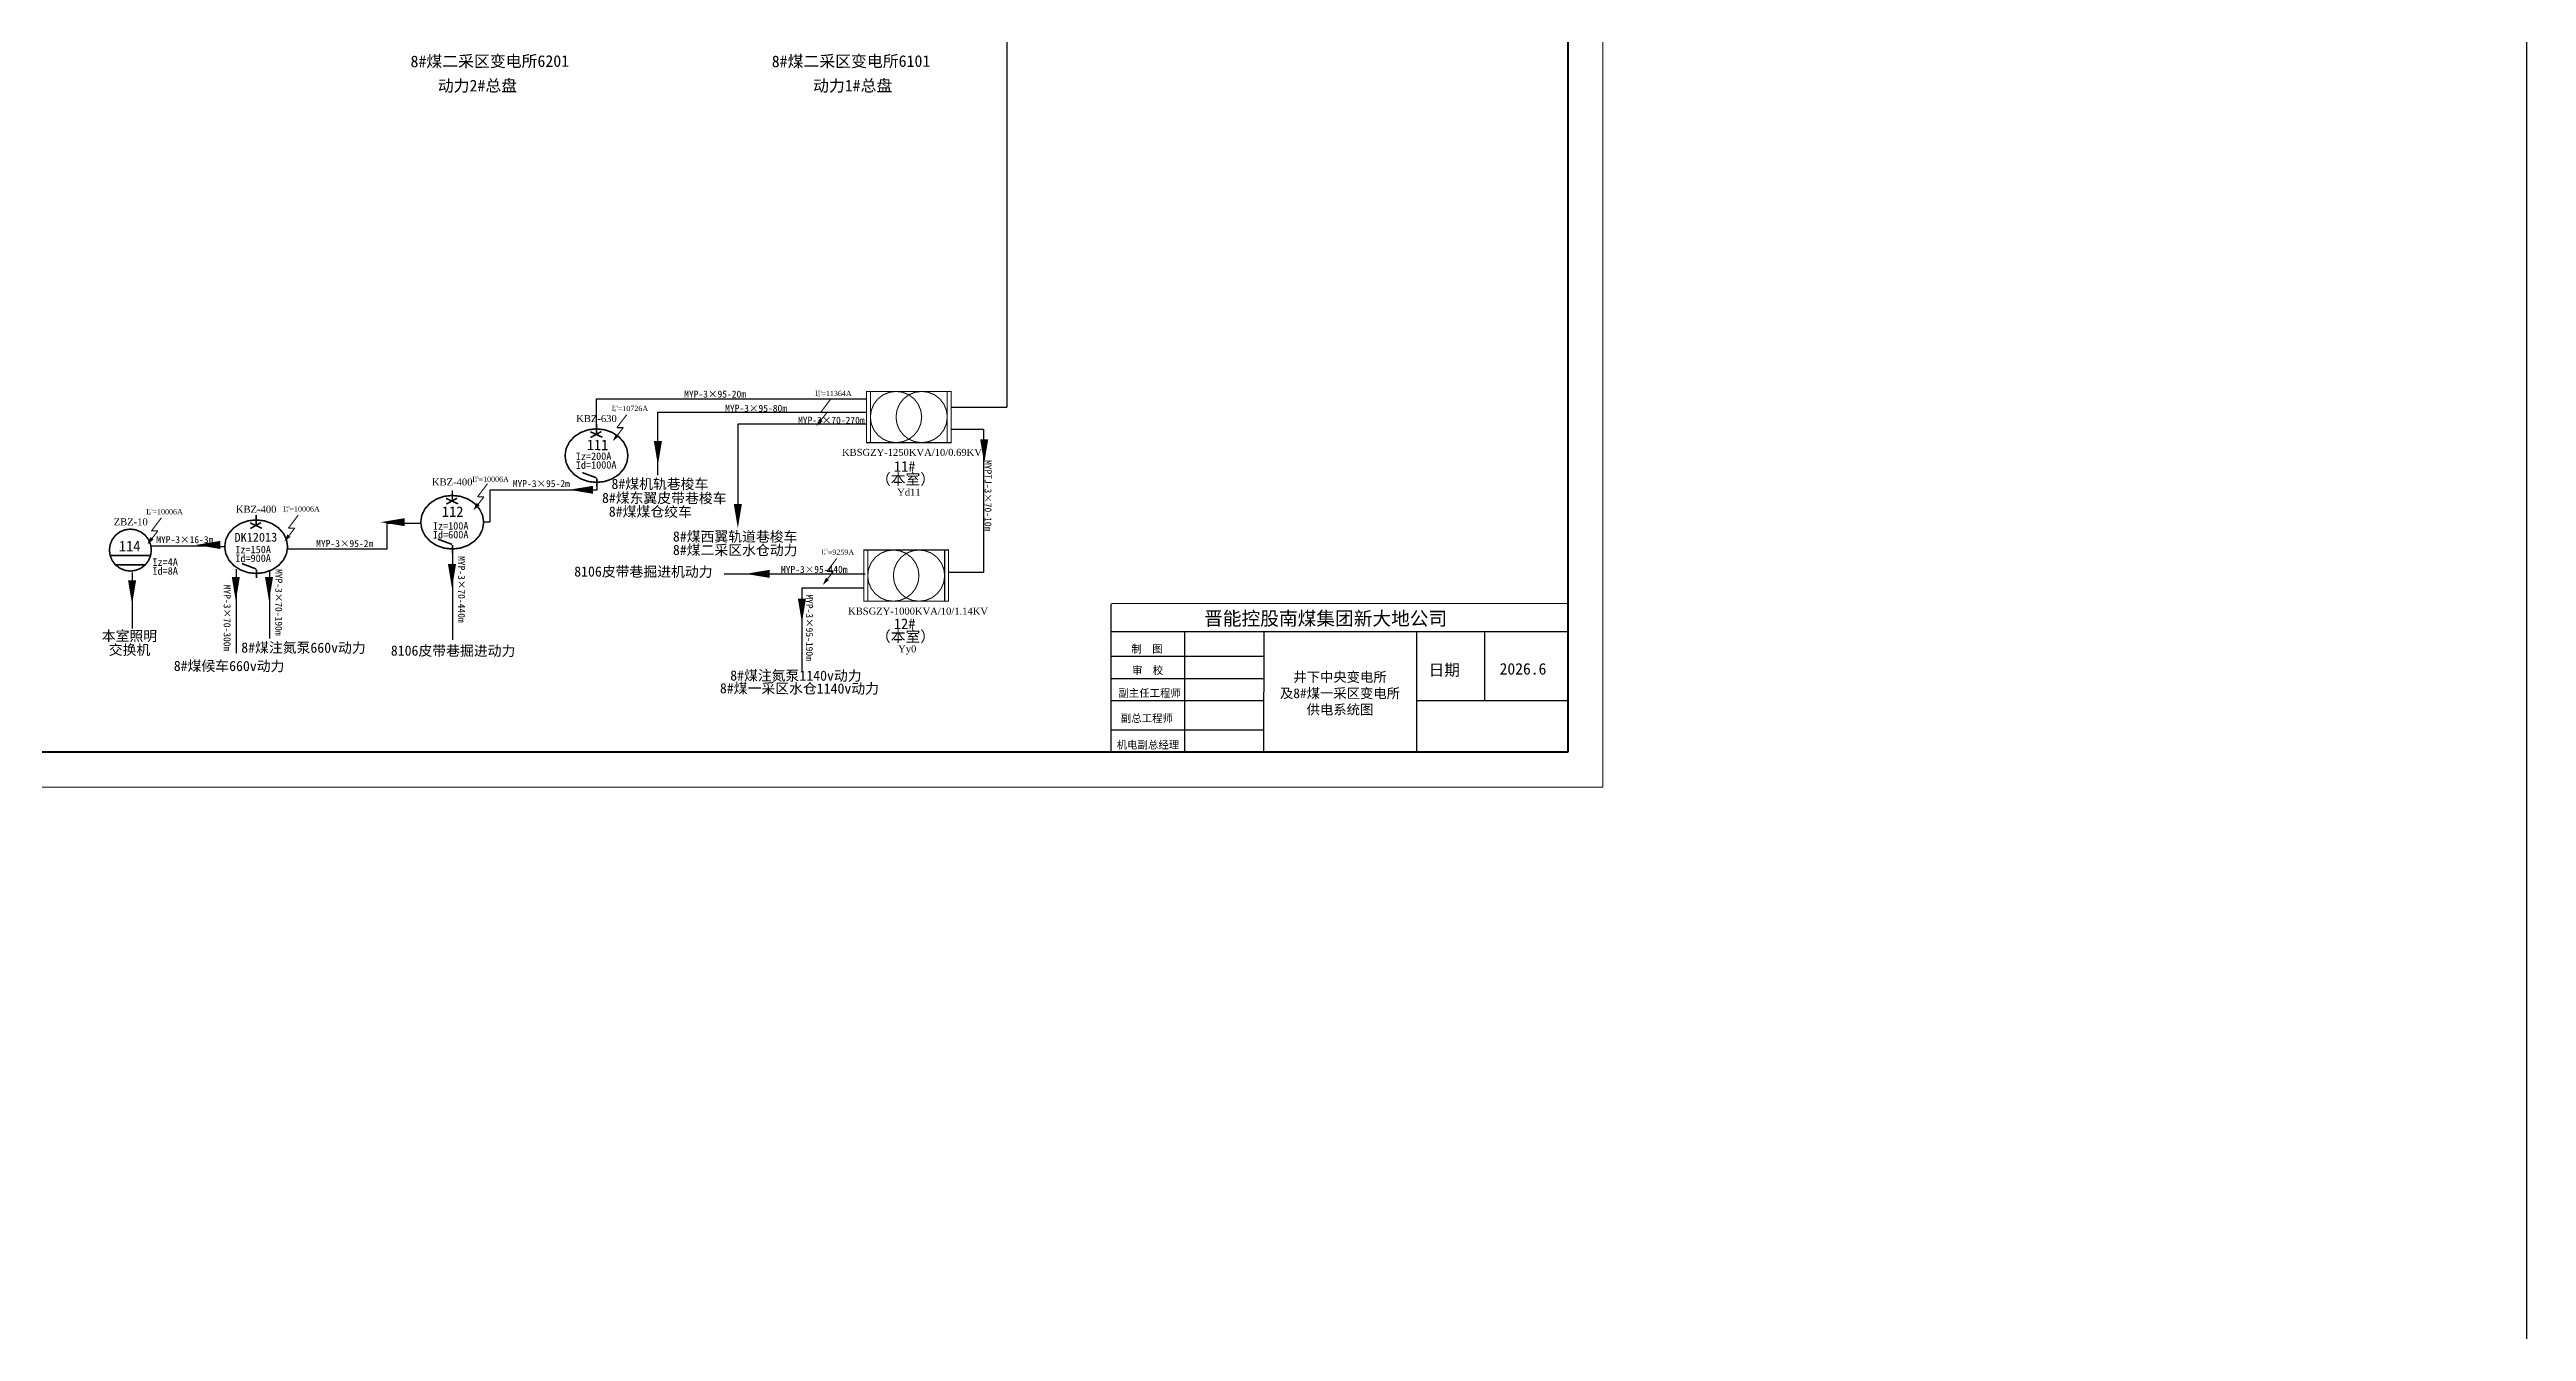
# Model space of a CAD drawing. Header units: millimetres. Extents: x 7398 to 12295, y -1725 to 5722.
# Drawn here: x 10514 to 12295, y 2503 to 3425 of the extents above; entities that cross this region are included whole.
import ezdxf

# ---------------------------------------------------------------- set-up
doc = ezdxf.new("R2010")
doc.units = ezdxf.units.MM
doc.linetypes.add('ACAD_ISO03W100', pattern=[30, 12, -18])
doc.layers.add('图签', color=7, linetype='Continuous')
doc.layers.add('机电设备', color=7, linetype='Continuous', lineweight=0)
doc.styles.get("Standard").update_dxf_attribs({"font": 'arial.ttf'})
doc.styles.add('Times New Roman', font='times.ttf')
doc.styles.add('宋体', font='')
doc.styles.get('宋体').set_extended_font_data('宋体')

# ---------------------------------------------------------------- blocks, each defined once
blk = doc.blocks.new('lr_block_247')
at = {"layer": '机电设备', "color": 7, "const_width": 0.00045}
for points in [[(-0.14568, 0.02156), (-0.14588, 0.02312), (-0.14648, 0.02456), (-0.14743, 0.02581), (-0.14868, 0.02676), (-0.15012, 0.02736), (-0.15168, 0.02756), (-0.15323, 0.02736), (-0.15468, 0.02676), (-0.15592, 0.02581), (-0.15687, 0.02456), (-0.15747, 0.02312), (-0.15768, 0.02156), (-0.15747, 0.02001), (-0.15687, 0.01856), (-0.15592, 0.01732), (-0.15468, 0.01637), (-0.15323, 0.01577), (-0.15168, 0.01556), (-0.15012, 0.01577), (-0.14868, 0.01637), (-0.14743, 0.01732), (-0.14648, 0.01856), (-0.14588, 0.02001), (-0.14568, 0.02156)], [(-0.15747, 0.02001), (-0.14588, 0.02001)], [(-0.15592, 0.01732), (-0.14743, 0.01732)]]:
    blk.add_lwpolyline(points, dxfattribs=at)
blk = doc.blocks.new('lr_block_245')
at = {"layer": '机电设备', "color": 7, "const_width": 0.00045}
for points in [[(-0.10669, 0.02253), (-0.107, 0.02452), (-0.1079, 0.02637), (-0.10933, 0.02795), (-0.11119, 0.02917), (-0.11336, 0.02994), (-0.11569, 0.0302), (-0.11802, 0.02994), (-0.12019, 0.02917), (-0.12206, 0.02795), (-0.12349, 0.02637), (-0.12439, 0.02452), (-0.12469, 0.02253), (-0.12439, 0.02055), (-0.12349, 0.0187), (-0.12206, 0.01712), (-0.12019, 0.0159), (-0.11802, 0.01513), (-0.11569, 0.01487), (-0.11336, 0.01513), (-0.11119, 0.0159), (-0.10933, 0.01712), (-0.1079, 0.0187), (-0.107, 0.02055), (-0.10669, 0.02253)], [(-0.11743, 0.02936), (-0.11402, 0.02779)], [(-0.11429, 0.02942), (-0.11736, 0.02773)], [(-0.11566, 0.03162), (-0.11566, 0.02889)], [(-0.11975, 0.01769), (-0.11573, 0.01618)], [(-0.11559, 0.01606), (-0.11559, 0.01362)]]:
    blk.add_lwpolyline(points, dxfattribs=at)
blk = doc.blocks.new('lr_block_243')
at = {"layer": '机电设备', "color": 7, "const_width": 0.00045}
for points in [[(-0.0506, 0.02253), (-0.05091, 0.02452), (-0.05181, 0.02637), (-0.05324, 0.02795), (-0.0551, 0.02917), (-0.05727, 0.02994), (-0.0596, 0.0302), (-0.06193, 0.02994), (-0.0641, 0.02917), (-0.06596, 0.02795), (-0.0674, 0.02637), (-0.0683, 0.02452), (-0.0686, 0.02253), (-0.0683, 0.02055), (-0.0674, 0.0187), (-0.06596, 0.01712), (-0.0641, 0.0159), (-0.06193, 0.01513), (-0.0596, 0.01487), (-0.05727, 0.01513), (-0.0551, 0.0159), (-0.05324, 0.01712), (-0.05181, 0.0187), (-0.05091, 0.02055), (-0.0506, 0.02253)], [(-0.06134, 0.02936), (-0.05793, 0.02779)], [(-0.0582, 0.02942), (-0.06127, 0.02773)], [(-0.05957, 0.03162), (-0.05957, 0.02889)], [(-0.06366, 0.01769), (-0.05963, 0.01618)], [(-0.0595, 0.01606), (-0.0595, 0.01362)]]:
    blk.add_lwpolyline(points, dxfattribs=at)
blk = doc.blocks.new('lr_block_241')
at = {"layer": '机电设备', "color": 7, "const_width": 0.00045}
for points in [[(-0.01829, 0.05067), (-0.01829, 0.04794)], [(-0.00933, 0.04158), (-0.00963, 0.04357), (-0.01053, 0.04542), (-0.01196, 0.047), (-0.01383, 0.04822), (-0.016, 0.04899), (-0.01833, 0.04925), (-0.02065, 0.04899), (-0.02283, 0.04822), (-0.02469, 0.047), (-0.02612, 0.04542), (-0.02702, 0.04357), (-0.02733, 0.04158), (-0.02702, 0.0396), (-0.02612, 0.03775), (-0.02469, 0.03617), (-0.02283, 0.03495), (-0.02065, 0.03418), (-0.01833, 0.03392), (-0.016, 0.03418), (-0.01383, 0.03495), (-0.01196, 0.03617), (-0.01053, 0.03775), (-0.00963, 0.0396), (-0.00933, 0.04158)], [(-0.02006, 0.04841), (-0.01666, 0.04684)], [(-0.01693, 0.04847), (-0.02, 0.04678)], [(-0.02238, 0.03674), (-0.01836, 0.03523)], [(-0.01822, 0.03511), (-0.01822, 0.03267)]]:
    blk.add_lwpolyline(points, dxfattribs=at)
blk = doc.blocks.new('lr_block_227')
at = {"layer": '机电设备', "color": 7, "const_width": 0.0003}
for points in [[(0.15451, 0.09096), (0.15451, 0.10563), (0.17872, 0.10563), (0.17872, 0.09096), (0.15451, 0.09096)], [(0.15451, 0.10563), (0.17872, 0.10563)], [(0.15451, 0.09096), (0.15451, 0.10563)], [(0.15561, 0.09829), (0.15586, 0.09639), (0.15659, 0.09463), (0.15776, 0.09311), (0.15928, 0.09194), (0.16105, 0.09121), (0.16295, 0.09096), (0.16485, 0.09121), (0.16662, 0.09194), (0.16814, 0.09311), (0.1693, 0.09463), (0.17004, 0.09639), (0.17029, 0.09829), (0.17004, 0.10019), (0.1693, 0.10196), (0.16814, 0.10348), (0.16662, 0.10465), (0.16485, 0.10538), (0.16295, 0.10563), (0.16105, 0.10538), (0.15928, 0.10465), (0.15776, 0.10348), (0.15659, 0.10196), (0.15586, 0.10019), (0.15561, 0.09829)], [(0.15561, 0.09096), (0.15561, 0.10563)], [(0.16295, 0.09829), (0.1632, 0.09639), (0.16393, 0.09463), (0.1651, 0.09311), (0.16662, 0.09194), (0.16839, 0.09121), (0.17029, 0.09096), (0.17219, 0.09121), (0.17396, 0.09194), (0.17548, 0.09311), (0.17664, 0.09463), (0.17737, 0.09639), (0.17762, 0.09829), (0.17737, 0.10019), (0.17664, 0.10196), (0.17548, 0.10348), (0.17396, 0.10465), (0.17219, 0.10538), (0.17029, 0.10563), (0.16839, 0.10538), (0.16662, 0.10465), (0.1651, 0.10348), (0.16393, 0.10196), (0.1632, 0.10019), (0.16295, 0.09829)], [(0.17762, 0.09096), (0.17762, 0.10563)], [(0.17872, 0.09096), (0.17872, 0.10563)], [(0.15451, 0.09096), (0.17872, 0.09096)]]:
    blk.add_lwpolyline(points, dxfattribs=at)
blk = doc.blocks.new('lr_block_229')
at = {"layer": '机电设备', "color": 7, "const_width": 0.0003}
for points in [[(0.1143, 0.04889), (0.1143, 0.06356), (0.13851, 0.06356), (0.13851, 0.04889), (0.1143, 0.04889)], [(0.1143, 0.06356), (0.13851, 0.06356)], [(0.1143, 0.04889), (0.1143, 0.06356)], [(0.11539, 0.05622), (0.11564, 0.05433), (0.11638, 0.05256), (0.11754, 0.05104), (0.11906, 0.04987), (0.12083, 0.04914), (0.12273, 0.04889), (0.12463, 0.04914), (0.1264, 0.04987), (0.12792, 0.05104), (0.12909, 0.05256), (0.12982, 0.05433), (0.13007, 0.05622), (0.12982, 0.05812), (0.12909, 0.05989), (0.12792, 0.06141), (0.1264, 0.06258), (0.12463, 0.06331), (0.12273, 0.06356), (0.12083, 0.06331), (0.11906, 0.06258), (0.11754, 0.06141), (0.11638, 0.05989), (0.11564, 0.05812), (0.11539, 0.05622)], [(0.11539, 0.04889), (0.11539, 0.06356)], [(0.12273, 0.05622), (0.12298, 0.05433), (0.12372, 0.05256), (0.12488, 0.05104), (0.1264, 0.04987), (0.12817, 0.04914), (0.13007, 0.04889), (0.13197, 0.04914), (0.13374, 0.04987), (0.13526, 0.05104), (0.13643, 0.05256), (0.13716, 0.05433), (0.13741, 0.05622), (0.13716, 0.05812), (0.13643, 0.05989), (0.13526, 0.06141), (0.13374, 0.06258), (0.13197, 0.06331), (0.13007, 0.06356), (0.12817, 0.06331), (0.1264, 0.06258), (0.12488, 0.06141), (0.12372, 0.05989), (0.12298, 0.05812), (0.12273, 0.05622)], [(0.13741, 0.04889), (0.13741, 0.06356)], [(0.13851, 0.04889), (0.13851, 0.06356)], [(0.1143, 0.04889), (0.13851, 0.04889)]]:
    blk.add_lwpolyline(points, dxfattribs=at)
blk = doc.blocks.new('lr_block_861')
at = {"layer": '机电设备', "true_color": 0xff0000}
blk.add_hatch(color=1, dxfattribs=at).paths.add_polyline_path([(0.18488, 0.09098), (0.18577, 0.0903), (0.184, 0.08891)], flags=17)
at = {"layer": '机电设备', "color": 1, "true_color": 0xff0000, "const_width": 0.0003}
for points in [[(0.187, 0.09275), (0.18427, 0.08926)], [(0.188, 0.09649), (0.18517, 0.09275)], [(0.18517, 0.09275), (0.187, 0.09275)]]:
    blk.add_lwpolyline(points, dxfattribs=at)
blk = doc.blocks.new('lr_block_857')
at = {"layer": '机电设备', "true_color": 0xff0000}
blk.add_hatch(color=1, dxfattribs=at).paths.add_polyline_path([(0.14949, 0.0501), (0.15038, 0.04943), (0.14861, 0.04803)], flags=17)
at = {"layer": '机电设备', "color": 1, "true_color": 0xff0000, "const_width": 0.0003}
for points in [[(0.15161, 0.05187), (0.14888, 0.04838)], [(0.15261, 0.05561), (0.14978, 0.05187)], [(0.14978, 0.05187), (0.15161, 0.05187)]]:
    blk.add_lwpolyline(points, dxfattribs=at)

msp = doc.modelspace()

# ---------------------------------------------------------------- hatches: boundary and pattern name
for points in [[(10951.1, 3126.1), (10948.2, 3143.5), (10954, 3143.5)], [(11185.8, 3127.4), (11182.9, 3144.8), (11188.7, 3144.8)], [(10887, 3108.5), (10904.4, 3111.3), (10904.4, 3105.6)], [(10751.7, 3085.2), (10769, 3088.1), (10769, 3082.3)], [(11008.6, 3080.8), (11005.7, 3098.2), (11011.5, 3098.2)], [(10618.9, 3068.8), (10636.3, 3071.7), (10636.3, 3065.9)], [(10803, 3037.6), (10800.1, 3055), (10805.9, 3055)], [(11014.1, 3048), (11031.5, 3050.9), (11031.5, 3045.1)], [(10572.9, 3026), (10570, 3043.3), (10575.8, 3043.3)], [(10647.5, 3028.3), (10644.6, 3045.7), (10650.4, 3045.7)], [(10671.4, 3028.3), (10668.5, 3045.7), (10674.3, 3045.7)], [(11054.7, 3012.8), (11051.8, 3030.2), (11057.6, 3030.2)]]:
    msp.add_hatch(color=256).paths.add_polyline_path(points, flags=17)

# ---------------------------------------------------------------- linework, layer by layer
at = {"linetype": 'Continuous', "lineweight": 20}
for p, q in [((11630.7, 4695.4), (11630.7, 2894.6)), ((11630.7, 2894.6), (9230.3, 2894.6))]:
    msp.add_line(p, q, dxfattribs=at)
at = {"linetype": 'Continuous', "lineweight": 70}
for p, q in [((11605.6, 4670.3), (11605.6, 2919.7)), ((11605.6, 2919.7), (9293.1, 2919.7))]:
    msp.add_line(p, q, dxfattribs=at)
for p, q in [((11202.1, 3544.9), (11202.1, 3168)), ((10907, 3151.2), (10907, 3173.8)), ((10907, 3173.8), (11101, 3173.8)), ((10951.1, 3119.1), (10951.1, 3164.2)), ((10951.1, 3164.2), (11101, 3164.2)), ((11008.7, 3155.6), (11008.7, 3097.7)), ((11100.6, 3155.6), (11008.7, 3155.6)), ((11162.3, 3168), (11202.1, 3168)), ((11162.5, 3152.2), (11185.4, 3152.2)), ((11185.4, 3152.2), (11185.4, 3048.9)), ((10756.4, 3065.9), (10756.4, 3084.4)), ((10756.4, 3084.4), (10781.1, 3084.4)), ((10684.1, 3065.9), (10756.4, 3065.9)), ((10803.3, 3064.3), (10803.3, 3000.5)), ((10572.9, 3049.1), (10572.9, 3008.8)), ((10647.8, 3051.4), (10647.8, 2991)), ((10671.7, 3050.4), (10671.7, 3001.6)), ((11185.4, 3048.9), (11160.6, 3048.9)), ((11098.7, 3037.8), (11054.7, 3037.8)), ((11054.7, 3037.8), (11054.7, 2977.7))]:
    msp.add_line(p, q)
at = {"lineweight": -3}
msp.add_line((11100.2, 3047.8), (10998.8, 3047.8), dxfattribs=at)
at = {"color": 7, "linetype": 'Continuous'}
msp.add_line((11277.3, 3026.9), (11605.4, 3026.8), dxfattribs=at)
at = {"linetype": 'Continuous'}
for p, q in [((11277, 3006.5), (11605.4, 3006.5)), ((11330.1, 2919.5), (11330.1, 3006.5)), ((11387, 2919.5), (11387.1, 3006.5)), ((11496.9, 2919.5), (11497, 3006.6)), ((11545.9, 2956.5), (11545.9, 3006.6)), ((11386.9, 2988.6), (11277.2, 2988.6)), ((11386.9, 2972.6), (11277.2, 2972.6)), ((11387.2, 2956.6), (11277.2, 2956.6)), ((11605.3, 2956.6), (11496.9, 2956.6)), ((11387, 2935.5), (11277.2, 2935.5))]:
    msp.add_line(p, q, dxfattribs=at)
at = {"color": 1, "lineweight": -3}
msp.add_lwpolyline([(8525.5, 5050.8), (12295.1, 5050.8), (12295.1, -1724.5), (8525.5, -1724.5)], close=True, dxfattribs=at)
at = {"linetype": 'Continuous', "flags": 128}
for points in [[(10907.2, 3113.7), (10907.2, 3108.3), (10830.3, 3108.3), (10830.3, 3085.1), (10825.8, 3085.1)], [(10639.5, 3067.5), (10635, 3067.5), (10635, 3068), (10589.8, 3068), (10586.2, 3068)]]:
    msp.add_lwpolyline(points, dxfattribs=at)
at = {"layer": '图签', "color": 7, "linetype": 'Continuous'}
msp.add_line((11277.2, 2919.5), (11277.1, 3026.3), dxfattribs=at)

# ---------------------------------------------------------------- block references
at = {"layer": '机电设备', "color": 1, "true_color": 0xff0000, "xscale": 2514.077429430967, "yscale": 2514.077429430414, "zscale": 2514.077429430664}
for name, p in [('lr_block_861', (10602.5, 2930.8)), ('lr_block_861', (10456.1, 2920)), ('lr_block_861', (10355.9, 2870.3)), ('lr_block_861', (10121.3, 2845.7)), ('lr_block_861', (10219.8, 2847.7)), ('lr_block_857', (10696.1, 2919.3))]:
    msp.add_blockref(name, p, dxfattribs=at)
at = {"layer": '机电设备', "color": 7, "xscale": 2514.077429430967, "yscale": 2514.077429430414, "zscale": 2514.077429430664}
for name, p in [('lr_block_227', (10712.7, 2913.7)), ('lr_block_241', (10953, 3028.5)), ('lr_block_243', (10953, 3028.5)), ('lr_block_245', (10953, 3010.9)), ('lr_block_247', (10953, 3010.9)), ('lr_block_229', (10811.9, 2905.4))]:
    msp.add_blockref(name, p, dxfattribs=at)

# ---------------------------------------------------------------- texts
at = {"style": '宋体'}
for s, height, rotation, p in [('8#煤二采区变电所6201', 8.368, 0.1508, (10773.2, 3412.4)), ('8#煤二采区变电所6101', 8.368, 0.1508, (11033, 3412.4)), ('动力2#总盘', 8.37, 0.1508, (10792.8, 3394.9)), ('动力1#总盘', 8.37, 0.1508, (11062.7, 3394.9)), ('111', 7.6, 359.8672, (10899.9, 3137)), (' Iz=200A', 5.38, 0.4893, (10888.4, 3129.8)), (' Id=1000A', 5.38, 0.4893, (10888.4, 3123.5)), ('（本室）', 7.8, 359.8672, (11107.9, 3112.3)), ('11#', 7.6, 359.8672, (11120.8, 3121.5)), ('8#煤东翼皮带巷梭车', 7.3, 359.8672, (10910.9, 3099)), ('8#煤机轨巷梭车', 7.3, 359.8672, (10917.7, 3109.1)), (' Iz=100A', 5.38, 0.4893, (10785.6, 3079.7)), ('112', 7.6, 359.8672, (10795.7, 3089)), ('8#煤煤仓绞车', 7.3, 359.8672, (10915.8, 3089.2)), ('114', 7.6, 359.8672, (10563.4, 3064.2)), ('DK12013', 6.45, 0.4893, (10646.6, 3071)), (' Iz=150A', 5.38, 0.4893, (10643.5, 3062.7)), (' Id=600A', 5.38, 0.4893, (10785.6, 3073.4)), ('8#煤西翼轨道巷梭车', 7.3, 359.8672, (10961.9, 3071.3)), ('8#煤二采区水仓动力', 7.3, 359.8672, (10961.9, 3061.6)), (' Iz=4A', 5.38, 0.4893, (10583.9, 3053.7)), (' Id=8A', 5.38, 0.4893, (10583.9, 3047.3)), (' Id=900A', 5.38, 0.4893, (10643.5, 3056.4)), ('8106皮带巷掘进机动力', 7.299, 359.8672, (10890.9, 3046.1)), ('12#', 7.6, 359.8672, (11120.8, 3008.4)), ('本室照明', 7.3, 359.8672, (10551.1, 2999.8)), ('交换机', 7.3, 359.8672, (10556.1, 2989.8)), ('8#煤注氮泵660v动力', 7.299, 359.8672, (10651.4, 2991.4)), ('8106皮带巷掘进动力', 7.299, 359.8672, (10759, 2989.2)), ('（本室）', 7.8, 359.8672, (11107.9, 2999.2)), ('8#煤候车660v动力', 7.299, 359.8672, (10602.9, 2978.2)), ('8#煤注氮泵1140v动力', 7.299, 359.8672, (11003.1, 2971.3)), ('8#煤一采区水仓1140v动力', 7.299, 359.8672, (10995.7, 2962.1))]:
    msp.add_text(s, height=height, rotation=rotation, dxfattribs=at).set_placement(p)
at = {"color": 7}
for s, height, style, p in [('MYP-3×95-20m', 5.028, '宋体', (10970, 3174.8)), ('(2)', 1.51, 'Times New Roman', (11066.1, 3178.5)), ('KBZ-630', 5.03, 'Times New Roman', (10892.4, 3157.2)), ('(2)', 1.51, 'Times New Roman', (10919.8, 3167.7)), ('MYP-3×95-80m', 5.028, '宋体', (10999.5, 3164.6)), ('MYP-3×70-270m', 5.028, '宋体', (11051.9, 3156)), ('KBSGZY-1250KVA/10/0.69KV', 5.028, 'Times New Roman', (11083.5, 3132.9)), ('(2)', 1.51, 'Times New Roman', (10819.5, 3116.8)), ('KBZ-400', 5.03, 'Times New Roman', (10788.6, 3111.6)), ('MYP-3×95-2m', 5.028, '宋体', (10846.7, 3110.4)), ('Yd11', 5.03, 'Times New Roman', (11123.2, 3104.2)), ('ZBZ-10', 5.03, 'Times New Roman', (10559.7, 3082.9)), ('(2)', 1.51, 'Times New Roman', (10585, 3093.4)), ('KBZ-400', 5.03, 'Times New Roman', (10647.6, 3092)), ('(2)', 1.51, 'Times New Roman', (10683.5, 3095.4)), ('MYP-3×16-3m', 5.028, '宋体', (10590.3, 3070.1)), ('MYP-3×95-2m', 5.028, '宋体', (10705.3, 3067.3)), ('(2)', 1.51, 'Times New Roman', (11070.6, 3064.6)), ('MYP-3×95-440m', 5.028, '宋体', (11039.6, 3048.7)), ('KBSGZY-1000KVA/10/1.14KV', 5.028, 'Times New Roman', (11087.9, 3018.7)), ('Yy0', 5.03, 'Times New Roman', (11123.9, 2991.6)), ('制  图', 5.49, '宋体', (11291.7, 2991.3)), ('审  校', 5.49, '宋体', (11292.1, 2975.9)), ('副主任工程师', 5.49, '宋体', (11282.3, 2959.5)), ('副总工程师', 5.49, '宋体', (11284.1, 2941.4)), ('机电副总经理', 5.49, '宋体', (11281.1, 2922.3))]:
    msp.add_text(s, height=height, dxfattribs=dict(at, style=style)).set_placement(p)
at = {"color": 7, "linetype": 'ACAD_ISO03W100', "style": 'Times New Roman'}
for s, height, p in [('I', 3.77, (11064.1, 3175.9)), ('d', 1.89, (11065.9, 3175.5)), ('=11364A', 3.77, (11068.7, 3175.9)), ('I', 3.77, (10917.8, 3165.1)), ('d', 1.89, (10919.5, 3164.7)), ('=10726A', 3.77, (10922.3, 3165.1)), ('I', 3.77, (10817.5, 3114.2)), ('=10006A', 3.77, (10822.1, 3114.2)), ('d', 1.89, (10819.3, 3113.8)), ('I', 3.77, (10583, 3090.8)), ('d', 1.89, (10584.7, 3090.4)), ('=10006A', 3.77, (10587.6, 3090.8)), ('I', 3.77, (10681.5, 3092.8)), ('d', 1.89, (10683.3, 3092.4)), ('=10006A', 3.77, (10686.1, 3092.8)), ('I', 3.77, (11068.6, 3062)), ('=9259A', 3.77, (11073.3, 3061.7)), ('d', 1.89, (11070.4, 3061.6))]:
    msp.add_text(s, height=height, dxfattribs=at).set_placement(p)
at = {"color": 7, "style": '宋体'}
for s, p in [('MYPTJ-3×70-10m', (11186.1, 3129.9)), ('MYP-3×70-190m', (10675.9, 3051.5)), ('MYP-3×70-440m', (10807.4, 3060.8)), ('MYP-3×70-300m', (10638.8, 3040.2)), ('MYP-3×95-190m', (11057.6, 3033.3))]:
    msp.add_text(s, height=5.028, rotation=270, dxfattribs=at).set_placement(p)
at = {"style": '宋体'}
for s, height, p in [('晋能控股南煤集团新大地公司', 9.857, (11344, 3011)), ('日期', 8.24, (11505.5, 2974.8)), ('2026.6', 8.24, (11556.5, 2975.6))]:
    msp.add_text(s, height=height, dxfattribs=at).set_placement(p)
at = {"insert": (11441.7, 2977.4), "char_height": 7.038, "width": 111.28, "attachment_point": 2}
msp.add_mtext('{\\fFangSong|b0|i0|c134|p49;井下中央变电所\\P及8#煤一采区变电所\\P供电系统图}', dxfattribs=at)

doc.saveas('drawing.dxf')
